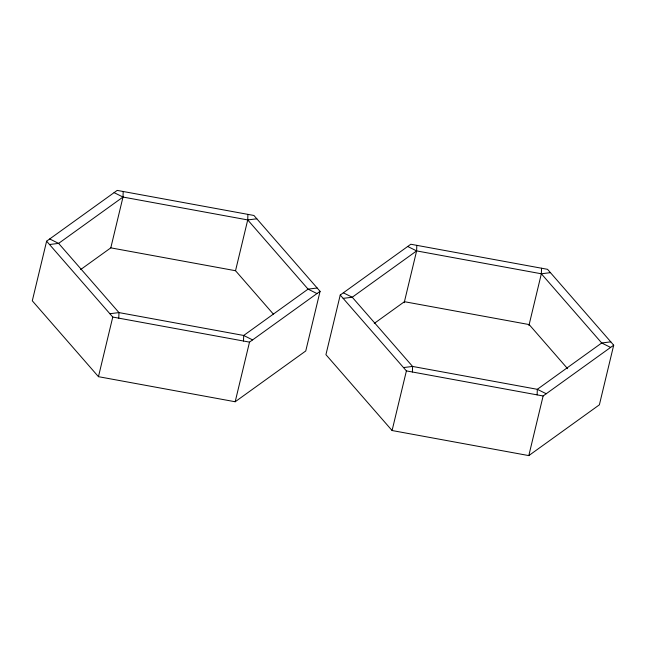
<?xml version="1.0" encoding="UTF-8"?>
<svg xmlns="http://www.w3.org/2000/svg" width="646" height="646" viewBox="0 0 646 646"><rect width="100%" height="100%" fill="white"/><g stroke="black" fill="none" stroke-linecap="round" stroke-linejoin="round"><path stroke-width="0.97" d="M118.767 318.147L118.969 312.591L58.616 243.389L49.71 238.955M80.653 269.552L110.805 247.854L122.998 197.054L123.192 191.499M243.502 341.023L243.695 335.468L308.069 289.133L317.17 288.003M273.331 314.077L235.532 270.722L247.725 219.931L247.919 214.375M412.398 371.999L412.592 366.444L352.248 297.233L343.341 292.808M404.186 302.716L416.622 250.906L416.815 245.351M537.125 394.876L537.319 389.312L601.701 342.986L610.793 341.855M528.913 325.592L541.348 273.783L541.542 268.219M46.617 241.184L32.3 300.81L98.458 376.675L235.184 401.755L305.76 350.964L320.069 291.338L253.918 215.473L117.192 190.4L46.617 241.184L112.767 317.049L249.501 342.122L320.069 291.338M98.458 376.675L112.767 317.049M235.184 401.755L249.501 342.122M340.24 295.036L325.931 354.662L392.082 430.527L528.808 455.6L599.383 404.816L613.7 345.19L547.542 269.325L410.816 244.245L340.24 295.036L406.399 370.901L543.125 395.974L613.7 345.19M392.082 430.527L406.399 370.901M528.808 455.6L543.125 395.974M256.825 218.8L247.725 219.931L122.998 197.054L58.616 243.389L49.516 244.511M550.449 272.652L541.348 273.783L416.622 250.906L352.248 297.233L343.147 298.363M374.276 323.404L404.428 301.698L529.155 324.575L567.616 368.688M109.868 313.722L118.969 312.591L243.695 335.468L252.594 339.893M403.492 367.566L412.592 366.444L537.319 389.312L546.225 393.745M110.805 247.854L235.532 270.722M407.723 246.473L416.622 250.906M610.599 347.419L601.701 342.986L541.348 273.783M114.092 192.629L122.998 197.054M316.976 293.567L308.069 289.133L247.725 219.931"/></g></svg>
